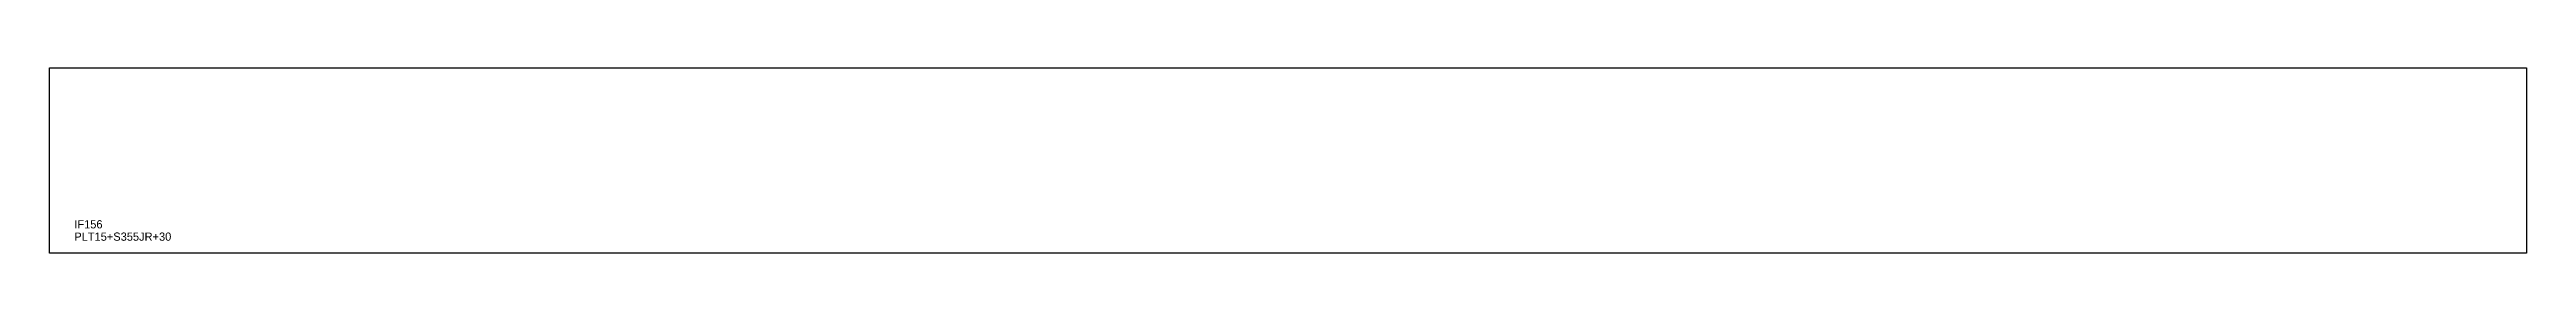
# Model space of a CAD drawing. Extents: x 0 to 3000, y 0 to 225.
import ezdxf

# ---------------------------------------------------------------- set-up
doc = ezdxf.new("R2010")
doc.units = 0
for name, color, linetype in [('CUT', 7, 'CONTINUOUS'), ('SCRIBE', 3, 'CONTINUOUS'), ('TEXT', 7, 'CONTINUOUS')]:
    doc.layers.add(name, color=color, linetype=linetype)

msp = doc.modelspace()

# ---------------------------------------------------------------- linework, layer by layer
at = {"layer": 'CUT', "color": 7, "linetype": 'CONTINUOUS'}
msp.add_lwpolyline([(0, 0), (0, 225), (3000, 225), (3000, 0)], close=True, dxfattribs=at)

# ---------------------------------------------------------------- texts
at = {"layer": 'SCRIBE', "color": 3}
msp.add_text('IF156', height=10, dxfattribs=at).set_placement((30, 30))
at = {"layer": 'TEXT', "color": 7}
msp.add_text('PLT15+S355JR+30', height=10, dxfattribs=at).set_placement((30, 15))

doc.saveas('drawing.dxf')
